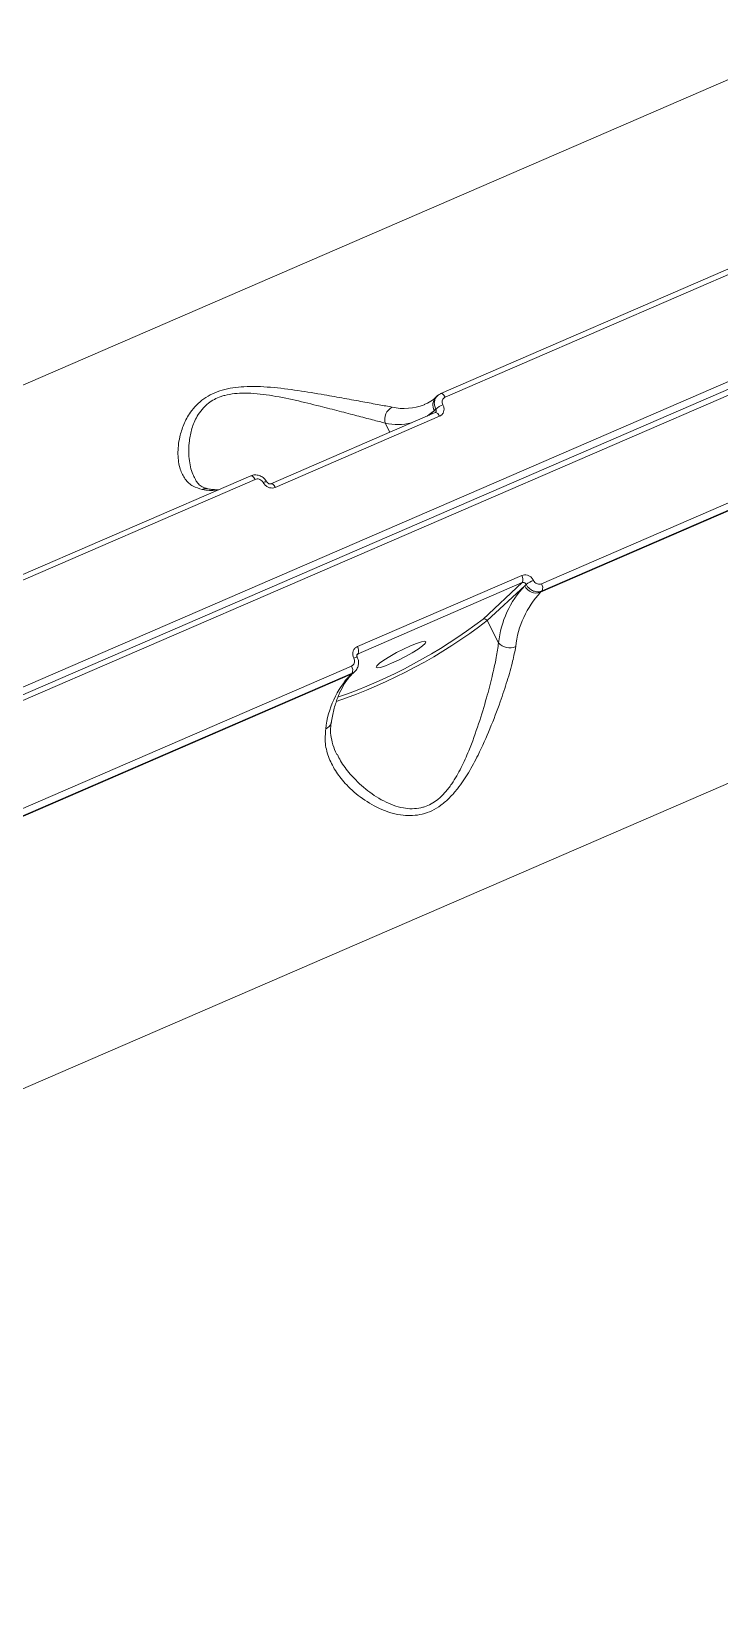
# Model space of a CAD drawing. Header units: millimetres. Extents: x -6104 to 7803, y -6013 to 4803.
# Drawn here: x 1109.5 to 1220.1, y 1999.5 to 2253 of the extents above; entities that cross this region are included whole.
import ezdxf

# ---------------------------------------------------------------- set-up
doc = ezdxf.new("R2010")
doc.units = ezdxf.units.MM
doc.layers.add('DIKOM_ОБЪЕКТ', color=7, linetype='Continuous')

msp = doc.modelspace()

# ---------------------------------------------------------------- linework, layer by layer
at = {"layer": 'DIKOM_ОБЪЕКТ', "color": 7, "linetype": 'Continuous', "lineweight": 15}
for p, q in [((1324.704, 2289.98), (1035.847, 2164.882)), ((1417.358, 2281.56), (1017.91, 2108.567)), ((1018.085, 2107.41), (1417.533, 2280.403)), ((1018.82, 2106.802), (1418.268, 2279.795)), ((1175.273, 2194.813), (1243.773, 2224.48)), ((1175.987, 2194.243), (1244.488, 2223.909)), ((1083.514, 2072.436), (1372.371, 2197.534)), ((1172.733, 2193.081), (1172.598, 2193.024)), ((1174.542, 2194.276), (1174.764, 2194.482)), ((1175.216, 2194.776), (1175.273, 2194.813)), ((1259.959, 2193.904), (1191.458, 2164.238)), ((1191.558, 2163.082), (1260.059, 2192.748)), ((1147.966, 2180.311), (1174.376, 2191.748)), ((1148.683, 2179.735), (1175.093, 2191.173)), ((1174.252, 2192.095), (1173.443, 2191.344)), ((1174.487, 2192.313), (1174.252, 2192.095)), ((1174.371, 2191.751), (1174.427, 2191.784)), ((1259.837, 2192.542), (1191.337, 2162.876)), ((1166.369, 2190.052), (1167.116, 2188.604)), ((1076.236, 2151.923), (1144.736, 2181.589)), ((1076.951, 2151.352), (1145.451, 2181.018)), ((1188.289, 2165.58), (1161.879, 2154.142)), ((1161.982, 2152.981), (1188.392, 2164.418)), ((1188.392, 2164.418), (1182.095, 2158.575)), ((1182.734, 2158.313), (1188.778, 2163.922)), ((1188.778, 2163.922), (1189.013, 2164.14)), ((1191.337, 2162.876), (1191.558, 2163.082)), ((1184.573, 2154.748), (1182.734, 2158.313)), ((1161.825, 2152.835), (1161.982, 2152.981)), ((1160.8, 2149.651), (1092.3, 2119.985)), ((1160.922, 2151.013), (1092.422, 2121.347)), ((1092.522, 2120.191), (1161.022, 2149.857)), ((1161.022, 2149.857), (1160.8, 2149.651)), ((1161.475, 2150.153), (1161.253, 2149.946))]:
    msp.add_line(p, q, dxfattribs=at)
at = {"layer": 'DIKOM_ОБЪЕКТ', "color": 7, "linetype": 'Continuous', "lineweight": 15, "flags": 128}
for points in [[(1175.273, 2194.813), (1175.288, 2194.819), (1175.374, 2194.829), (1175.471, 2194.804), (1175.575, 2194.747), (1175.683, 2194.658), (1175.79, 2194.542), (1175.893, 2194.401), (1175.987, 2194.243)], [(1173.121, 2191.205), (1173.442, 2191.427), (1174.252, 2192.095)], [(1174.376, 2191.748), (1174.392, 2191.754), (1174.478, 2191.764), (1174.576, 2191.739), (1174.68, 2191.68), (1174.788, 2191.591), (1174.896, 2191.473), (1174.998, 2191.332), (1175.093, 2191.173)], [(1144.736, 2181.589), (1144.752, 2181.595), (1144.838, 2181.604), (1144.935, 2181.58), (1145.039, 2181.522), (1145.147, 2181.433), (1145.254, 2181.317), (1145.356, 2181.177), (1145.451, 2181.018)], [(1147.965, 2180.31), (1147.982, 2180.317), (1148.069, 2180.326), (1148.166, 2180.301), (1148.27, 2180.243), (1148.378, 2180.153), (1148.486, 2180.036), (1148.589, 2179.895), (1148.683, 2179.735)], [(1167.379, 2151.454), (1166.393, 2151.057), (1165.611, 2150.807), (1165.093, 2150.722), (1164.884, 2150.811), (1164.999, 2151.065), (1165.429, 2151.464), (1166.139, 2151.976), (1167.073, 2152.559), (1168.153, 2153.167), (1169.294, 2153.749), (1170.401, 2154.259), (1171.386, 2154.655), (1172.169, 2154.906), (1172.686, 2154.99), (1172.896, 2154.902), (1172.781, 2154.648), (1172.351, 2154.249), (1171.64, 2153.737), (1170.707, 2153.153), (1169.626, 2152.546), (1168.486, 2151.964), (1167.379, 2151.454)], [(1161.253, 2149.946), (1161.105, 2149.825), (1160.8, 2149.651)]]:
    msp.add_lwpolyline(points, dxfattribs=at)
at = {"layer": 'DIKOM_ОБЪЕКТ', "color": 7, "linetype": 'Continuous', "lineweight": 15}
for centre, radius, start, end in [((2974.096, 2552.252), 1993.829, 183.254697, 206.06661), ((1168.454, 2190.676), 2.176, 116.37923, 196.64557), ((1169.386, 2201.243), 8.824, 257.57612, 291.34496), ((1175.839, 2192.994), 1.824, 135.32763, 209.51509), ((1177.18, 2189.21), 4.109, 112.16021, 130.95945), ((1168.378, 2199.683), 9.838, 258.22048, 282.66499), ((1147.185, 2179.878), 0.767, 80.8584, 125.03674), ((1137.577, 2177.988), 1.545, 79.73719, 113.88917), ((1138.934, 2189.341), 10.136, 258.71962, 271.74669), ((1187.324, 2164.909), 1.175, 335.30937, 34.79097), ((1192.779, 2158.566), 6.727, 112.62116, 124.04186), ((1200.344, 2153.07), 15.86, 136.82266, 173.92749), ((1202.352, 2152.541), 15.105, 136.82324, 173.92764), ((1190.631, 2164.803), 2.052, 205.42227, 290.10671), ((1190.495, 2163.572), 1.171, 335.24153, 34.64747), ((1130.898, 2225.865), 85.148, 288.90692, 307.5015), ((1131.747, 2224.218), 82.728, 289.01509, 307.48786), ((1182.271, 2158.093), 0.513, 25.41502, 110.10107), ((1186.392, 2156.432), 2.479, 222.80539, 292.29118), ((1161.899, 2151.294), 1.139, 92.53074, 121.41832), ((1160.914, 2153.472), 1.175, 335.30937, 34.79097), ((1171.815, 2139.316), 15.104, 136.82187, 173.92842), ((1159.959, 2150.347), 1.171, 335.23852, 34.65048), ((1156.324, 2142.197), 1.367, 290.17918, 347.73215)]:
    msp.add_arc(centre, radius, start, end, dxfattribs=at)
for points, knots in [([(1167.487, 2192.625), (1166.815, 2192.751), (1165.47, 2193.003), (1162.805, 2193.481), (1159.826, 2194.029), (1156.336, 2194.653), (1152.368, 2195.33), (1148.013, 2195.88), (1143.848, 2196.052), (1140.655, 2195.604), (1138.56, 2194.813), (1137.149, 2193.993), (1135.974, 2192.972), (1134.835, 2191.58), (1133.906, 2189.843), (1133.187, 2187.523), (1132.929, 2185.024), (1133.284, 2182.717), (1134.142, 2181.005), (1135.316, 2179.875), (1136.436, 2179.55), (1136.951, 2179.401)], [0, 0, 0, 0, 0.0554762, 0.1110239, 0.1664979, 0.2220064, 0.2900235, 0.3579627, 0.4226752, 0.4774069, 0.505247, 0.5330943, 0.5627102, 0.5923746, 0.6404301, 0.6885815, 0.760326, 0.8320614, 0.8910003, 0.9498676, 1, 1, 1, 1]), ([(1135.821, 2181.13), (1135.683, 2181.366), (1135.156, 2182.267), (1134.76, 2184.321), (1134.753, 2186.845), (1135.217, 2189.189), (1135.927, 2190.916), (1136.873, 2192.29), (1138.057, 2193.45), (1139.39, 2194.169), (1140.855, 2194.613), (1142.122, 2194.834), (1144.527, 2194.943), (1147.866, 2194.576), (1151.939, 2193.76), (1155.681, 2192.831), (1158.99, 2191.982), (1161.832, 2191.237), (1164.393, 2190.578), (1165.711, 2190.227), (1166.369, 2190.052)], [0, 0, 0, 0, 0.030147, 0.115378, 0.2006078, 0.2565336, 0.3123202, 0.3456159, 0.3788285, 0.4270603, 0.4399083, 0.470469, 0.5010948, 0.5753867, 0.6555755, 0.7358743, 0.8020749, 0.868238, 0.9341621, 1, 1, 1, 1]), ([(1172.611, 2193.068), (1172.785, 2193.13), (1173.355, 2193.334), (1173.978, 2193.776), (1174.429, 2194.176), (1174.542, 2194.276)], [0, 0, 0, 0, 0.24803545, 0.81243283, 1, 1, 1, 1]), ([(1174.781, 2194.469), (1174.673, 2194.363), (1174.421, 2194.117), (1174.243, 2193.571), (1174.23, 2192.928), (1174.401, 2192.518), (1174.487, 2192.313)], [0, 0, 0, 0, 0.200998, 0.4673467, 0.7336797, 1, 1, 1, 1]), ([(1175.216, 2194.776), (1175.094, 2194.721), (1174.925, 2194.646), (1174.812, 2194.506), (1174.781, 2194.469)], [0, 0, 0, 0, 0.7280279, 1, 1, 1, 1]), ([(1175.093, 2191.173), (1175.181, 2191.218), (1175.402, 2191.334), (1175.666, 2191.641), (1175.822, 2192.073), (1175.826, 2192.557), (1175.695, 2192.863), (1175.63, 2193.015)], [0, 0, 0, 0, 0.1406335, 0.3550966, 0.5698694, 0.784855, 1, 1, 1, 1]), ([(1175.63, 2193.015), (1175.587, 2193.117), (1175.5, 2193.321), (1175.502, 2193.644), (1175.605, 2193.931), (1175.781, 2194.136), (1175.929, 2194.213), (1175.987, 2194.243)], [0, 0, 0, 0, 0.21511232, 0.43017013, 0.64496832, 0.85947797, 1, 1, 1, 1]), ([(1174.487, 2192.313), (1174.51, 2192.263), (1174.556, 2192.164), (1174.557, 2192.008), (1174.516, 2191.873), (1174.453, 2191.812), (1174.426, 2191.786)], [0, 0, 0, 0, 0.2659751, 0.5314777, 0.796464, 1, 1, 1, 1]), ([(1135.787, 2181.112), (1135.873, 2180.939), (1136.106, 2180.471), (1136.596, 2180.024), (1137.152, 2179.675), (1137.671, 2179.562), (1137.876, 2179.517)], [0, 0, 0, 0, 0.1889101, 0.5106466, 0.8060937, 1, 1, 1, 1]), ([(1144.745, 2181.571), (1144.799, 2181.601), (1145.052, 2181.737), (1145.596, 2181.772), (1146.291, 2181.616), (1146.918, 2181.225), (1147.172, 2180.82), (1147.294, 2180.627)], [0, 0, 0, 0, 0.0628159, 0.2919178, 0.5280929, 0.7743173, 1, 1, 1, 1]), ([(1145.451, 2181.018), (1145.549, 2181.049), (1145.745, 2181.11), (1146.073, 2181.067), (1146.378, 2180.928), (1146.609, 2180.726), (1146.706, 2180.568), (1146.745, 2180.506)], [0, 0, 0, 0, 0.2142666, 0.4286149, 0.6431744, 0.8580546, 1, 1, 1, 1]), ([(1146.745, 2180.506), (1146.802, 2180.412), (1146.948, 2180.175), (1147.294, 2179.872), (1147.751, 2179.662), (1148.243, 2179.598), (1148.537, 2179.689), (1148.683, 2179.735)], [0, 0, 0, 0, 0.1418555, 0.3567274, 0.5713372, 0.7857433, 1, 1, 1, 1]), ([(1147.311, 2180.636), (1147.325, 2180.609), (1147.362, 2180.537), (1147.467, 2180.43), (1147.605, 2180.34), (1147.746, 2180.291), (1147.87, 2180.283), (1147.94, 2180.298), (1147.962, 2180.31), (1147.965, 2180.312)], [0, 0, 0, 0, 0.0994087, 0.2665453, 0.4281985, 0.5937315, 0.7683305, 0.9627568, 1, 1, 1, 1]), ([(1137.861, 2179.507), (1138.126, 2179.46), (1138.739, 2179.352), (1139.287, 2179.36), (1139.599, 2179.364)], [0, 0, 0, 0, 0.4317424, 1, 1, 1, 1]), ([(1190.191, 2164.775), (1190.136, 2164.872), (1189.998, 2165.115), (1189.662, 2165.427), (1189.214, 2165.646), (1188.729, 2165.716), (1188.436, 2165.625), (1188.289, 2165.58)], [0, 0, 0, 0, 0.1418528, 0.3567258, 0.5713295, 0.7857136, 1, 1, 1, 1]), ([(1191.458, 2164.238), (1191.361, 2164.208), (1191.166, 2164.147), (1190.842, 2164.194), (1190.544, 2164.34), (1190.32, 2164.549), (1190.228, 2164.711), (1190.191, 2164.775)], [0, 0, 0, 0, 0.2141921, 0.4285378, 0.6431452, 0.8580828, 1, 1, 1, 1]), ([(1188.392, 2164.418), (1188.44, 2164.434), (1188.538, 2164.464), (1188.698, 2164.438), (1188.844, 2164.363), (1188.952, 2164.256), (1188.996, 2164.173), (1189.013, 2164.14)], [0, 0, 0, 0, 0.2139806, 0.4282446, 0.6427729, 0.8579351, 1, 1, 1, 1]), ([(1189.013, 2164.14), (1189.087, 2164.012), (1189.274, 2163.691), (1189.724, 2163.279), (1190.324, 2162.991), (1190.972, 2162.9), (1191.363, 2163.021), (1191.558, 2163.082)], [0, 0, 0, 0, 0.1417156, 0.3564025, 0.5709657, 0.785457, 1, 1, 1, 1]), ([(1184.573, 2154.748), (1184.461, 2153.98), (1184.218, 2152.318), (1183.548, 2149.316), (1182.613, 2145.731), (1181.394, 2141.699), (1180.032, 2137.893), (1178.589, 2134.641), (1177.32, 2132.388), (1176.013, 2130.673), (1174.601, 2129.3), (1173.214, 2128.532), (1171.821, 2128.151), (1170.668, 2128.031), (1168.6, 2128.237), (1165.976, 2129.252), (1163.103, 2131.194), (1160.834, 2133.454), (1159.354, 2135.352), (1158.839, 2136.445), (1158.685, 2136.771)], [0, 0, 0, 0, 0.0593799, 0.1286928, 0.1998917, 0.2841101, 0.3705435, 0.4258967, 0.4823754, 0.5152278, 0.5489621, 0.5972506, 0.610113, 0.6402427, 0.671374, 0.7457524, 0.8249929, 0.9064118, 0.9720983, 1, 1, 1, 1]), ([(1156.795, 2140.914), (1156.733, 2140.121), (1156.605, 2138.508), (1157.262, 2136.172), (1158.435, 2133.937), (1160.205, 2131.733), (1162.63, 2129.622), (1165.688, 2127.858), (1168.997, 2126.872), (1171.812, 2126.983), (1173.864, 2127.719), (1175.35, 2128.615), (1176.739, 2129.828), (1178.247, 2131.561), (1179.786, 2133.869), (1181.53, 2137.119), (1183.249, 2140.989), (1184.784, 2145.028), (1185.992, 2148.676), (1186.857, 2151.695), (1187.183, 2153.373), (1187.332, 2154.138)], [0, 0, 0, 0, 0.0545821, 0.1110315, 0.1659467, 0.2220133, 0.2890727, 0.3579613, 0.4226727, 0.4774048, 0.5047501, 0.5330993, 0.5623544, 0.5923816, 0.6398902, 0.6885854, 0.7592836, 0.8320597, 0.8901601, 0.949868, 1, 1, 1, 1]), ([(1161.306, 2152.265), (1161.346, 2152.161), (1161.427, 2151.952), (1161.417, 2151.622), (1161.308, 2151.329), (1161.128, 2151.121), (1160.981, 2151.044), (1160.922, 2151.013)], [0, 0, 0, 0, 0.2151514, 0.4301572, 0.6449703, 0.8594743, 1, 1, 1, 1]), ([(1161.879, 2154.142), (1161.792, 2154.096), (1161.57, 2153.981), (1161.301, 2153.67), (1161.137, 2153.23), (1161.123, 2152.736), (1161.245, 2152.422), (1161.306, 2152.265)], [0, 0, 0, 0, 0.1406121, 0.3550718, 0.5698747, 0.7848843, 1, 1, 1, 1]), ([(1161.835, 2152.424), (1161.865, 2152.373), (1162.025, 2152.099), (1162.104, 2151.528), (1161.965, 2150.816), (1161.717, 2150.327), (1161.482, 2150.175), (1161.455, 2150.157)], [0, 0, 0, 0, 0.0710852, 0.3784013, 0.65806, 0.9599017, 1, 1, 1, 1]), ([(1161.873, 2152.899), (1161.862, 2152.892), (1161.825, 2152.87), (1161.791, 2152.788), (1161.783, 2152.641), (1161.806, 2152.52), (1161.842, 2152.453), (1161.853, 2152.433)], [0, 0, 0, 0, 0.1445899, 0.4914431, 0.717631, 0.9150477, 1, 1, 1, 1]), ([(1161.87, 2152.901), (1161.879, 2152.911), (1161.908, 2152.948), (1161.951, 2152.967), (1161.982, 2152.981)], [0, 0, 0, 0, 0.2845716, 1, 1, 1, 1]), ([(1161.253, 2149.946), (1161.087, 2149.783), (1160.584, 2149.289), (1159.817, 2148.256), (1159.011, 2146.748), (1158.349, 2144.987), (1157.915, 2143.341), (1157.723, 2142.262), (1157.661, 2141.911)], [0, 0, 0, 0, 0.1024845, 0.3106785, 0.5124696, 0.7099272, 0.9057048, 1, 1, 1, 1]), ([(1161.022, 2149.857), (1161.145, 2149.912), (1161.311, 2149.986), (1161.424, 2150.124), (1161.453, 2150.16)], [0, 0, 0, 0, 0.7396474, 1, 1, 1, 1]), ([(1157.694, 2141.913), (1157.653, 2141.71), (1157.518, 2141.035), (1157.583, 2139.856), (1157.919, 2138.361), (1158.293, 2137.309), (1158.617, 2136.782), (1158.629, 2136.764)], [0, 0, 0, 0, 0.1175197, 0.3916504, 0.6860537, 0.9889137, 1, 1, 1, 1])]:
    msp.add_open_spline(points, degree=3, knots=knots, dxfattribs=at)

doc.saveas('drawing.dxf')
